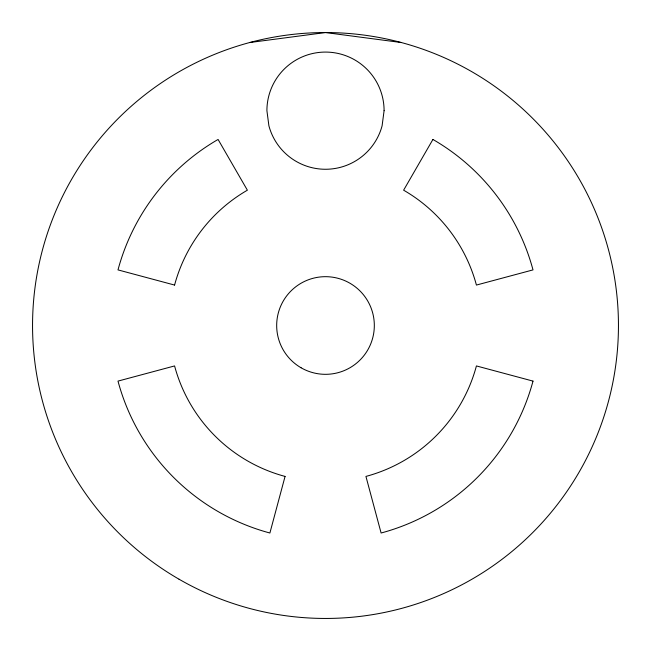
<?xml version="1.0" encoding="UTF-8"?>
<svg xmlns="http://www.w3.org/2000/svg" width="651" height="651" viewBox="0 0 651 651"><rect width="100%" height="100%" fill="white"/><g stroke="black" fill="none" stroke-linecap="round" stroke-linejoin="round"><path stroke-width="0.98" d="M249.683 42.535L325.5 32.55L401.317 42.535M384.09 110.67L382.096 125.83A58.59 58.59 0 0 1 268.904 125.83L266.91 110.67A58.59 58.59 0 0 1 325.5 52.08A58.59 58.59 0 0 1 384.09 110.67M285.065 476.418L269.896 533.006A214.83 214.83 0 0 1 117.994 381.104L174.582 365.935A156.24 156.24 0 0 0 285.065 476.418M432.915 139.452L403.62 190.19A156.24 156.24 0 0 1 476.418 285.065L533.006 269.896A214.83 214.83 0 0 0 432.915 139.452M174.582 285.065L117.994 269.896A214.83 214.83 0 0 1 218.085 139.452L247.38 190.19A156.24 156.24 0 0 0 174.582 285.065M533.006 381.104L476.418 365.935A156.24 156.24 0 0 1 365.935 476.418L381.104 533.006A214.83 214.83 0 0 0 533.006 381.104M179.025 579.203A292.95 292.95 0 0 0 618.45 325.5A292.95 292.95 0 0 0 179.025 71.797A292.95 292.95 0 0 0 179.025 579.203M301.087 367.782A48.825 48.825 0 0 0 374.325 325.5A48.825 48.825 0 0 0 301.087 283.218A48.825 48.825 0 0 0 301.087 367.782"/></g></svg>
